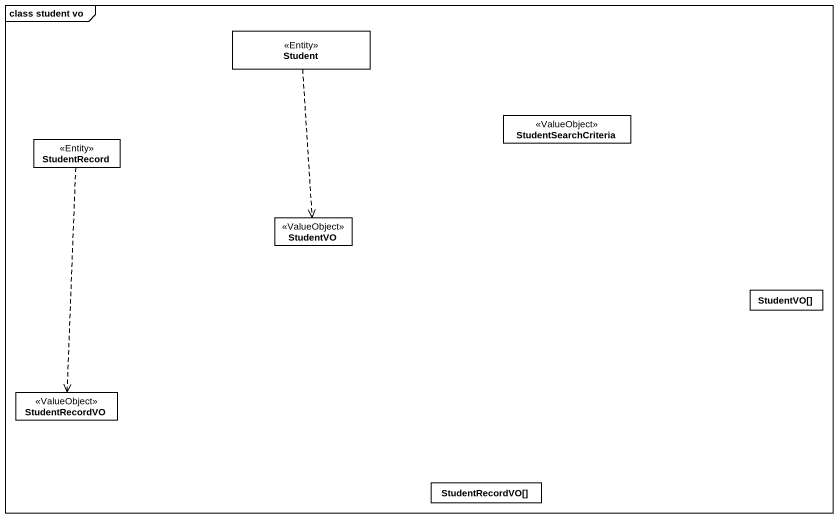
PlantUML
@startuml
mainframe class student vo
hide circle
hide empty members
class Student <<Entity>>
class StudentRecord <<Entity>>
class StudentSearchCriteria <<ValueObject>>
class StudentVO <<ValueObject>>
class "StudentVO[]" as StudentVO_2
class StudentRecordVO <<ValueObject>>
class "StudentRecordVO[]" as StudentRecordVO_2
Student ..> StudentVO
StudentRecord ..> StudentRecordVO
@enduml
